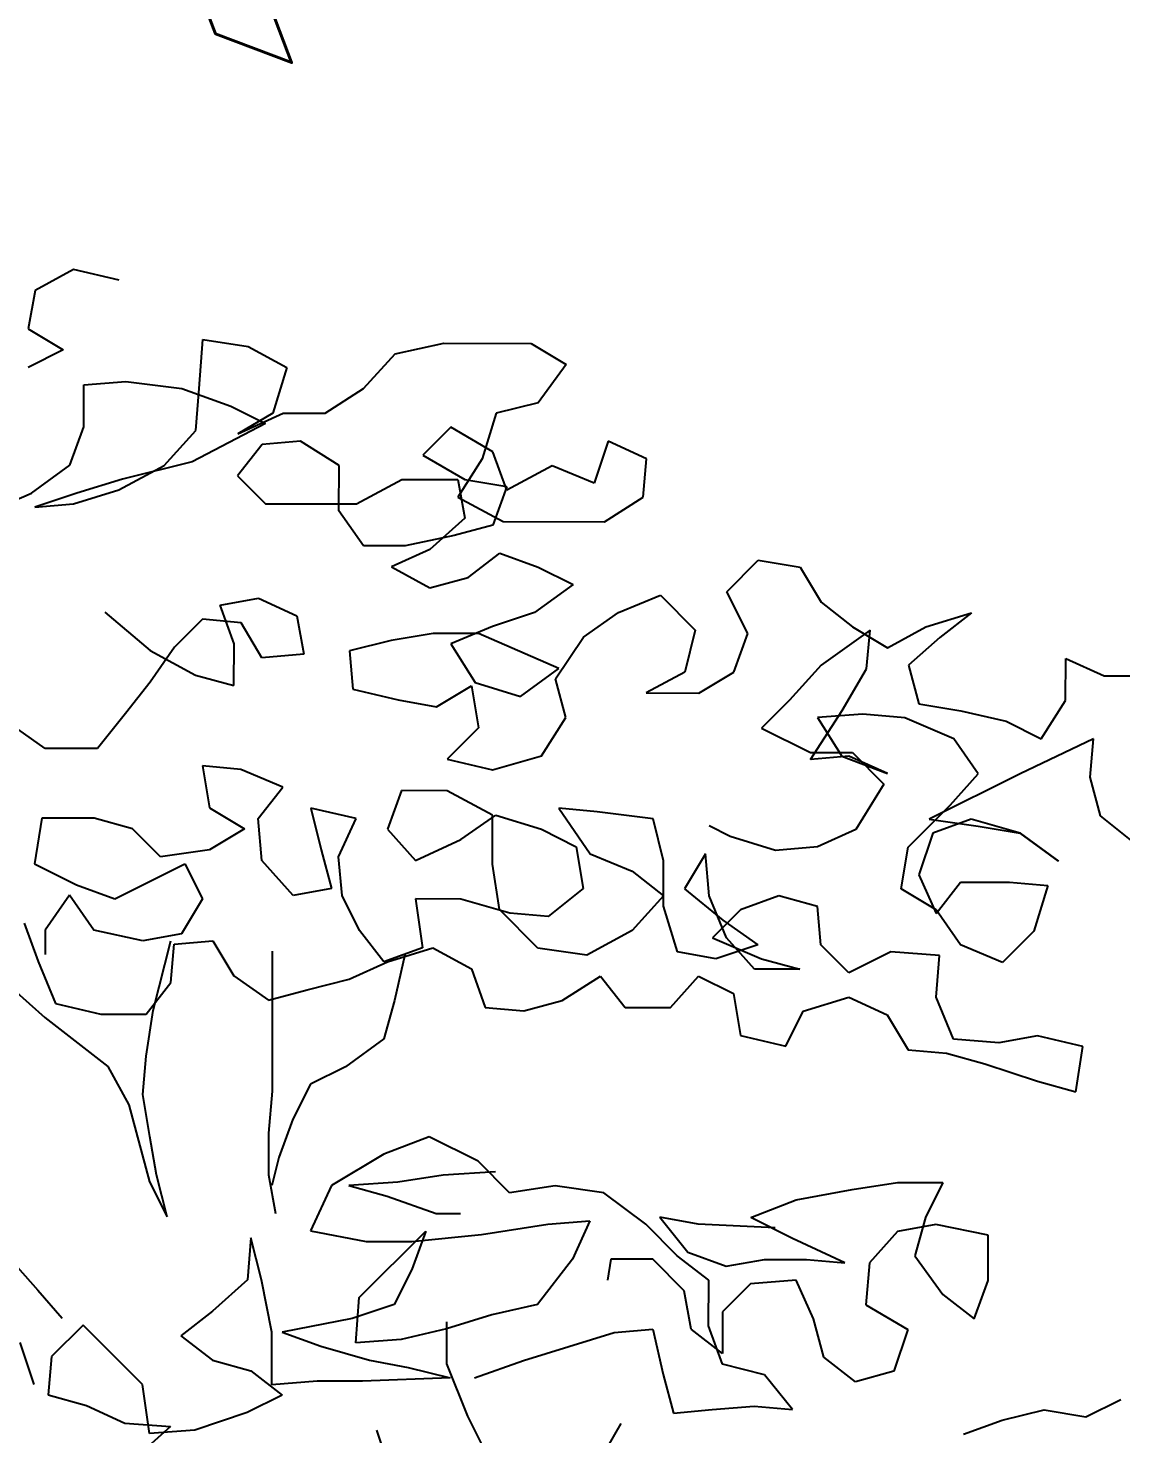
# Model space of a CAD drawing. Header units: millimetres. Extents: x 684983 to 685377, y 990360 to 990509.
# Drawn here: x 685052.04 to 685052.601, y 990444.999 to 990445.721 of the extents above; entities that cross this region are included whole.
import ezdxf

# ---------------------------------------------------------------- set-up
doc = ezdxf.new("R2010")
doc.units = ezdxf.units.MM
doc.layers.add('GRID LEVELS', color=7, linetype='Continuous', lineweight=13)
doc.layers.add('JACK  FRUIT TREE', color=7, linetype='Continuous')
doc.styles.get("Standard").update_dxf_attribs({"font": 'RomanS'})

# ---------------------------------------------------------------- blocks, each defined once
blk = doc.blocks.new('JT')
at = {"color": 3}
for p, q in [((-0.15532, 2.2801, 157.72663), (-0.16849, 2.27293, 157.72663)), ((-0.13977, 2.27649, 157.72663), (-0.15532, 2.2801, 157.72663)), ((-0.16849, 2.27293, 157.72663), (-0.1709, 2.25977, 157.72663)), ((-0.1709, 2.25977, 157.72663), (-0.15894, 2.25258, 157.72663)), ((-0.15894, 2.25258, 157.72663), (-0.17091, 2.24661, 157.72663)), ((-0.11229, 2.23938, 157.72663), (-0.11108, 2.25613, 157.72663)), ((-0.11108, 2.25613, 157.72663), (-0.09553, 2.25372, 157.72663)), ((-0.09553, 2.25372, 157.72663), (-0.08237, 2.24653, 157.72663)), ((-0.04528, 2.25128, 157.72663), (-0.02852, 2.25486, 157.72663)), ((-0.02852, 2.25486, 157.72663), (0.00139, 2.25483, 157.72663)), ((0.00139, 2.25483, 157.72663), (0.01335, 2.24764, 157.72663)), ((-0.05606, 2.23933, 157.72663), (-0.04528, 2.25128, 157.72663)), ((0.01335, 2.24764, 157.72663), (0.00376, 2.23449, 157.72663)), ((-0.08237, 2.24653, 157.72663), (-0.08717, 2.23098, 157.72663)), ((-0.15178, 2.22625, 157.72663), (-0.15177, 2.24061, 157.72663)), ((-0.15177, 2.24061, 157.72663), (-0.13741, 2.2418, 157.72663)), ((-0.13741, 2.2418, 157.72663), (-0.11827, 2.23939, 157.72663)), ((-0.11827, 2.23939, 157.72663), (-0.10153, 2.23339, 157.72663)), ((-0.1135, 2.22502, 157.72663), (-0.11229, 2.23938, 157.72663)), ((-0.06922, 2.23097, 157.72663), (-0.05606, 2.23933, 157.72663)), ((-0.10153, 2.23339, 157.72663), (-0.08957, 2.22739, 157.72663)), ((0.00376, 2.23449, 157.72663), (-0.0106, 2.23091, 157.72663)), ((-0.08717, 2.23098, 157.72663), (-0.09914, 2.22381, 157.72663)), ((-0.09914, 2.22381, 157.72663), (-0.08358, 2.23098, 157.72663)), ((-0.08358, 2.23098, 157.72663), (-0.06922, 2.23097, 157.72663)), ((-0.0106, 2.23091, 157.72663), (-0.0154, 2.21536, 157.72663)), ((-0.15658, 2.2131, 157.72663), (-0.15178, 2.22625, 157.72663)), ((-0.12428, 2.21307, 157.72663), (-0.1135, 2.22502, 157.72663)), ((-0.08957, 2.22739, 157.72663), (-0.11471, 2.21426, 157.72663)), ((-0.02616, 2.22614, 157.72663), (-0.03574, 2.21658, 157.72663)), ((-0.01181, 2.21775, 157.72663), (-0.02616, 2.22614, 157.72663)), ((-0.09077, 2.22022, 157.72663), (-0.09916, 2.20946, 157.72663)), ((-0.07761, 2.2214, 157.72663), (-0.09077, 2.22022, 157.72663)), ((-0.06445, 2.21301, 157.72663), (-0.07761, 2.2214, 157.72663)), ((0.02768, 2.2213, 157.72663), (0.02288, 2.20695, 157.72663)), ((0.04084, 2.21531, 157.72663), (0.02768, 2.2213, 157.72663)), ((-0.11471, 2.21426, 157.72663), (-0.13864, 2.2083, 157.72663)), ((-0.03574, 2.21658, 157.72663), (-0.02139, 2.20819, 157.72663)), ((-0.0154, 2.21536, 157.72663), (-0.02379, 2.20221, 157.72663)), ((-0.00703, 2.20459, 157.72663), (-0.01181, 2.21775, 157.72663)), ((0.03963, 2.20215, 157.72663), (0.04084, 2.21531, 157.72663)), ((-0.16975, 2.20354, 157.72663), (-0.15658, 2.2131, 157.72663)), ((-0.13984, 2.20471, 157.72663), (-0.12428, 2.21307, 157.72663)), ((-0.09916, 2.20946, 157.72663), (-0.08959, 2.19988, 157.72663)), ((-0.06447, 2.19746, 157.72663), (-0.06445, 2.21301, 157.72663)), ((0.00853, 2.21295, 157.72663), (-0.00703, 2.20459, 157.72663)), ((0.02288, 2.20695, 157.72663), (0.00853, 2.21295, 157.72663)), ((-0.1554, 2.19994, 157.72663), (-0.13984, 2.20471, 157.72663)), ((-0.13864, 2.2083, 157.72663), (-0.1542, 2.20352, 157.72663)), ((-0.05848, 2.19985, 157.72663), (-0.04292, 2.20821, 157.72663)), ((-0.04292, 2.20821, 157.72663), (-0.02378, 2.20819, 157.72663)), ((-0.02378, 2.20819, 157.72663), (-0.0214, 2.19503, 157.72663)), ((-0.02139, 2.20819, 157.72663), (-0.00703, 2.20578, 157.72663)), ((-0.00703, 2.20578, 157.72663), (-0.01183, 2.19263, 157.72663)), ((-0.18651, 2.19638, 157.72663), (-0.16975, 2.20354, 157.72663)), ((-0.1542, 2.20352, 157.72663), (-0.16856, 2.19875, 157.72663)), ((-0.16856, 2.19875, 157.72663), (-0.1554, 2.19994, 157.72663)), ((-0.08959, 2.19988, 157.72663), (-0.05848, 2.19985, 157.72663)), ((-0.02379, 2.20221, 157.72663), (-0.00824, 2.19382, 157.72663)), ((0.02646, 2.19379, 157.72663), (0.03963, 2.20215, 157.72663)), ((-0.0561, 2.18549, 157.72663), (-0.06447, 2.19746, 157.72663)), ((-0.0214, 2.19503, 157.72663), (-0.03337, 2.18427, 157.72663)), ((-0.01183, 2.19263, 157.72663), (-0.02499, 2.18905, 157.72663)), ((-0.00824, 2.19382, 157.72663), (0.02646, 2.19379, 157.72663)), ((-0.04175, 2.18547, 157.72663), (-0.0561, 2.18549, 157.72663)), ((-0.02499, 2.18905, 157.72663), (-0.04175, 2.18547, 157.72663)), ((-0.03337, 2.18427, 157.72663), (-0.04654, 2.1783, 157.72663)), ((-0.02022, 2.17469, 157.72663), (-0.00945, 2.18305, 157.72663)), ((-0.00945, 2.18305, 157.72663), (0.00371, 2.17825, 157.72663)), ((0.06831, 2.16982, 157.72663), (0.07909, 2.18058, 157.72663)), ((0.07909, 2.18058, 157.72663), (0.09345, 2.17817, 157.72663)), ((-0.04654, 2.1783, 157.72663), (-0.03339, 2.17111, 157.72663)), ((0.00371, 2.17825, 157.72663), (0.01567, 2.17226, 157.72663)), ((0.09345, 2.17817, 157.72663), (0.10061, 2.1662, 157.72663)), ((-0.03339, 2.17111, 157.72663), (-0.02022, 2.17469, 157.72663)), ((0.01567, 2.17226, 157.72663), (0.0025, 2.1627, 157.72663)), ((-0.10518, 2.16519, 157.72663), (-0.09202, 2.16757, 157.72663)), ((-0.09202, 2.16757, 157.72663), (-0.07886, 2.16158, 157.72663)), ((0.03122, 2.16268, 157.72663), (0.04558, 2.16864, 157.72663)), ((0.04558, 2.16864, 157.72663), (0.05753, 2.15667, 157.72663)), ((0.07548, 2.15546, 157.72663), (0.06831, 2.16982, 157.72663)), ((0.10061, 2.1662, 157.72663), (0.11137, 2.15782, 157.72663)), ((-0.14466, 2.16284, 157.72663), (-0.12912, 2.14966, 157.72663)), ((-0.1004, 2.15203, 157.72663), (-0.10518, 2.16519, 157.72663)), ((-0.07886, 2.16158, 157.72663), (-0.07648, 2.14842, 157.72663)), ((0.0025, 2.1627, 157.72663), (-0.01186, 2.15793, 157.72663)), ((0.01924, 2.15431, 157.72663), (0.03122, 2.16268, 157.72663)), ((0.1365, 2.15779, 157.72663), (0.15206, 2.16256, 157.72663)), ((0.15206, 2.16256, 157.72663), (0.14128, 2.1542, 157.72663)), ((-0.11116, 2.16041, 157.72663), (-0.12075, 2.15085, 157.72663)), ((-0.09801, 2.1592, 157.72663), (-0.11116, 2.16041, 157.72663)), ((-0.09084, 2.14723, 157.72663), (-0.09801, 2.1592, 157.72663)), ((-0.01186, 2.15793, 157.72663), (-0.02622, 2.15196, 157.72663)), ((0.05753, 2.15667, 157.72663), (0.05393, 2.14231, 157.72663)), ((0.11735, 2.15661, 157.72663), (0.10059, 2.14466, 157.72663)), ((0.11137, 2.15782, 157.72663), (0.12333, 2.15063, 157.72663)), ((0.11615, 2.14345, 157.72663), (0.11735, 2.15661, 157.72663)), ((0.12333, 2.15063, 157.72663), (0.1365, 2.15779, 157.72663)), ((-0.10042, 2.13767, 157.72663), (-0.1004, 2.15203, 157.72663)), ((-0.04656, 2.15317, 157.72663), (-0.06092, 2.1496, 157.72663)), ((-0.0322, 2.15555, 157.72663), (-0.04656, 2.15317, 157.72663)), ((-0.01665, 2.15554, 157.72663), (-0.0322, 2.15555, 157.72663)), ((-0.02622, 2.15196, 157.72663), (-0.01786, 2.13879, 157.72663)), ((0.01086, 2.14355, 157.72663), (-0.01665, 2.15554, 157.72663)), ((0.00966, 2.13996, 157.72663), (0.01924, 2.15431, 157.72663)), ((0.07068, 2.1423, 157.72663), (0.07548, 2.15546, 157.72663)), ((0.14128, 2.1542, 157.72663), (0.1305, 2.14464, 157.72663)), ((-0.12075, 2.15085, 157.72663), (-0.12913, 2.13889, 157.72663)), ((-0.12912, 2.14966, 157.72663), (-0.11358, 2.14127, 157.72663)), ((-0.07648, 2.14842, 157.72663), (-0.09084, 2.14723, 157.72663)), ((-0.06092, 2.1496, 157.72663), (-0.05974, 2.13644, 157.72663)), ((0.18433, 2.13262, 157.72663), (0.18435, 2.14698, 157.72663)), ((0.18435, 2.14698, 157.72663), (0.1975, 2.14099, 157.72663)), ((-0.00231, 2.13399, 157.72663), (0.01086, 2.14355, 157.72663)), ((0.05393, 2.14231, 157.72663), (0.04076, 2.13515, 157.72663)), ((0.05871, 2.13513, 157.72663), (0.07068, 2.1423, 157.72663)), ((0.10059, 2.14466, 157.72663), (0.08981, 2.13271, 157.72663)), ((0.10776, 2.1291, 157.72663), (0.11615, 2.14345, 157.72663)), ((0.1305, 2.14464, 157.72663), (0.13408, 2.13147, 157.72663)), ((-0.12913, 2.13889, 157.72663), (-0.13752, 2.12813, 157.72663)), ((-0.11358, 2.14127, 157.72663), (-0.10042, 2.13767, 157.72663)), ((-0.03103, 2.13043, 157.72663), (-0.01906, 2.1376, 157.72663)), ((-0.01906, 2.1376, 157.72663), (-0.01668, 2.12324, 157.72663)), ((-0.01786, 2.13879, 157.72663), (-0.00231, 2.13399, 157.72663)), ((0.01324, 2.1268, 157.72663), (0.00966, 2.13996, 157.72663)), ((0.1975, 2.14099, 157.72663), (0.21186, 2.14097, 157.72663)), ((-0.16505, 2.11619, 157.72663), (-0.18896, 2.13297, 157.72663)), ((-0.05974, 2.13644, 157.72663), (-0.04419, 2.13283, 157.72663)), ((-0.04419, 2.13283, 157.72663), (-0.03103, 2.13043, 157.72663)), ((0.04076, 2.13515, 157.72663), (0.05871, 2.13513, 157.72663)), ((0.08981, 2.13271, 157.72663), (0.08023, 2.12315, 157.72663)), ((0.17595, 2.11947, 157.72663), (0.18433, 2.13262, 157.72663)), ((-0.13752, 2.12813, 157.72663), (-0.1471, 2.11618, 157.72663)), ((0.09697, 2.11236, 157.72663), (0.10776, 2.1291, 157.72663)), ((0.11494, 2.1279, 157.72663), (0.09938, 2.12672, 157.72663)), ((0.12929, 2.12669, 157.72663), (0.11494, 2.1279, 157.72663)), ((0.13408, 2.13147, 157.72663), (0.14844, 2.12907, 157.72663)), ((0.14844, 2.12907, 157.72663), (0.16399, 2.12546, 157.72663)), ((-0.01668, 2.12324, 157.72663), (-0.02746, 2.11248, 157.72663)), ((0.00485, 2.11364, 157.72663), (0.01324, 2.1268, 157.72663)), ((0.08023, 2.12315, 157.72663), (0.09698, 2.11476, 157.72663)), ((0.09938, 2.12672, 157.72663), (0.10774, 2.11355, 157.72663)), ((0.14604, 2.1195, 157.72663), (0.12929, 2.12669, 157.72663)), ((0.16399, 2.12546, 157.72663), (0.17595, 2.11947, 157.72663)), ((0.1544, 2.10753, 157.72663), (0.14604, 2.1195, 157.72663)), ((0.19389, 2.11945, 157.72663), (0.16876, 2.10751, 157.72663)), ((0.19269, 2.10629, 157.72663), (0.19389, 2.11945, 157.72663)), ((-0.1471, 2.11618, 157.72663), (-0.16505, 2.11619, 157.72663)), ((-0.01191, 2.10887, 157.72663), (0.00485, 2.11364, 157.72663)), ((0.11014, 2.11355, 157.72663), (0.09697, 2.11236, 157.72663)), ((0.09698, 2.11476, 157.72663), (0.11133, 2.11474, 157.72663)), ((0.10774, 2.11355, 157.72663), (0.12329, 2.10755, 157.72663)), ((0.12329, 2.10755, 157.72663), (0.11014, 2.11355, 157.72663)), ((0.11133, 2.11474, 157.72663), (0.12209, 2.10397, 157.72663)), ((-0.09805, 2.10895, 157.72663), (-0.11121, 2.11016, 157.72663)), ((-0.11121, 2.11016, 157.72663), (-0.10883, 2.0958, 157.72663)), ((-0.0837, 2.10296, 157.72663), (-0.09805, 2.10895, 157.72663)), ((-0.02746, 2.11248, 157.72663), (-0.01191, 2.10887, 157.72663)), ((-0.09208, 2.0922, 157.72663), (-0.0837, 2.10296, 157.72663)), ((0.12209, 2.10397, 157.72663), (0.11251, 2.08842, 157.72663)), ((0.16876, 2.10751, 157.72663), (0.13764, 2.09199, 157.72663)), ((0.14482, 2.09677, 157.72663), (0.1544, 2.10753, 157.72663)), ((0.19626, 2.09313, 157.72663), (0.19269, 2.10629, 157.72663)), ((-0.04302, 2.10172, 157.72663), (-0.04782, 2.08857, 157.72663)), ((-0.02747, 2.10171, 157.72663), (-0.04302, 2.10172, 157.72663)), ((-0.01192, 2.09332, 157.72663), (-0.02747, 2.10171, 157.72663)), ((-0.10883, 2.0958, 157.72663), (-0.09687, 2.08861, 157.72663)), ((-0.05858, 2.09217, 157.72663), (-0.07413, 2.09577, 157.72663)), ((-0.07413, 2.09577, 157.72663), (-0.07056, 2.08141, 157.72663)), ((-0.0227, 2.08495, 157.72663), (-0.01072, 2.09332, 157.72663)), ((-0.01194, 2.07657, 157.72663), (-0.01192, 2.09332, 157.72663)), ((-0.01072, 2.09332, 157.72663), (0.00483, 2.08852, 157.72663)), ((0.02397, 2.09448, 157.72663), (0.01081, 2.09569, 157.72663)), ((0.01081, 2.09569, 157.72663), (0.02157, 2.08013, 157.72663)), ((0.04312, 2.09207, 157.72663), (0.02397, 2.09448, 157.72663)), ((0.13045, 2.08242, 157.72663), (0.14482, 2.09677, 157.72663)), ((-0.16626, 2.09226, 157.72663), (-0.16867, 2.07671, 157.72663)), ((-0.14832, 2.09225, 157.72663), (-0.16626, 2.09226, 157.72663)), ((-0.13516, 2.08865, 157.72663), (-0.14832, 2.09225, 157.72663)), ((-0.1256, 2.07907, 157.72663), (-0.13516, 2.08865, 157.72663)), ((-0.09687, 2.08861, 157.72663), (-0.10884, 2.08144, 157.72663)), ((-0.0909, 2.07784, 157.72663), (-0.09208, 2.0922, 157.72663)), ((-0.06458, 2.07901, 157.72663), (-0.05858, 2.09217, 157.72663)), ((-0.04782, 2.08857, 157.72663), (-0.03826, 2.07779, 157.72663)), ((0.00483, 2.08852, 157.72663), (0.01678, 2.08253, 157.72663)), ((0.04669, 2.07771, 157.72663), (0.04312, 2.09207, 157.72663)), ((0.06943, 2.08607, 157.72663), (0.06226, 2.08966, 157.72663)), ((0.13764, 2.09199, 157.72663), (0.15438, 2.08958, 157.72663)), ((0.15199, 2.09197, 157.72663), (0.13883, 2.0872, 157.72663)), ((0.16874, 2.08717, 157.72663), (0.15199, 2.09197, 157.72663)), ((0.15438, 2.08958, 157.72663), (0.16874, 2.08717, 157.72663)), ((0.20822, 2.08355, 157.72663), (0.19626, 2.09313, 157.72663)), ((-0.03826, 2.07779, 157.72663), (-0.0227, 2.08495, 157.72663)), ((0.08498, 2.08127, 157.72663), (0.06943, 2.08607, 157.72663)), ((0.11251, 2.08842, 157.72663), (0.09934, 2.08245, 157.72663)), ((0.13883, 2.0872, 157.72663), (0.13403, 2.07285, 157.72663)), ((0.16874, 2.08717, 157.72663), (0.18189, 2.07759, 157.72663)), ((0.18189, 2.07759, 157.72663), (0.16874, 2.08717, 157.72663)), ((-0.10884, 2.08144, 157.72663), (-0.1256, 2.07907, 157.72663)), ((-0.07056, 2.08141, 157.72663), (-0.06698, 2.06824, 157.72663)), ((-0.06339, 2.06585, 157.72663), (-0.06458, 2.07901, 157.72663)), ((0.01678, 2.08253, 157.72663), (0.01916, 2.06817, 157.72663)), ((0.02157, 2.08013, 157.72663), (0.03592, 2.07413, 157.72663)), ((0.06105, 2.08009, 157.72663), (0.05386, 2.06813, 157.72663)), ((0.06223, 2.06573, 157.72663), (0.06105, 2.08009, 157.72663)), ((0.09934, 2.08245, 157.72663), (0.08498, 2.08127, 157.72663)), ((0.12804, 2.06807, 157.72663), (0.13045, 2.08242, 157.72663)), ((-0.16867, 2.07671, 157.72663), (-0.15432, 2.06952, 157.72663)), ((-0.14116, 2.06472, 157.72663), (-0.11722, 2.07667, 157.72663)), ((-0.11722, 2.07667, 157.72663), (-0.11125, 2.0647, 157.72663)), ((-0.08014, 2.06586, 157.72663), (-0.0909, 2.07784, 157.72663)), ((-0.00956, 2.06101, 157.72663), (-0.01194, 2.07657, 157.72663)), ((0.03592, 2.07413, 157.72663), (0.04668, 2.06575, 157.72663)), ((0.04668, 2.06216, 157.72663), (0.04669, 2.07771, 157.72663)), ((-0.15432, 2.06952, 157.72663), (-0.14116, 2.06472, 157.72663)), ((0.13403, 2.07285, 157.72663), (0.14, 2.05968, 157.72663)), ((0.14, 2.05968, 157.72663), (0.14838, 2.07044, 157.72663)), ((0.14838, 2.07044, 157.72663), (0.16513, 2.07043, 157.72663)), ((0.16513, 2.07043, 157.72663), (0.17829, 2.06922, 157.72663)), ((-0.15672, 2.06593, 157.72663), (-0.1651, 2.05398, 157.72663)), ((-0.14835, 2.05396, 157.72663), (-0.15672, 2.06593, 157.72663)), ((-0.11125, 2.0647, 157.72663), (-0.11844, 2.05274, 157.72663)), ((-0.06698, 2.06824, 157.72663), (-0.08014, 2.06586, 157.72663)), ((-0.05742, 2.05388, 157.72663), (-0.06339, 2.06585, 157.72663)), ((-0.02271, 2.06461, 157.72663), (-0.03827, 2.06463, 157.72663)), ((-0.03827, 2.06463, 157.72663), (-0.03589, 2.04788, 157.72663)), ((-0.00597, 2.05981, 157.72663), (-0.02271, 2.06461, 157.72663)), ((0.01916, 2.06817, 157.72663), (0.00719, 2.05861, 157.72663)), ((0.04668, 2.06575, 157.72663), (0.0359, 2.05379, 157.72663)), ((0.05386, 2.06813, 157.72663), (0.06701, 2.05735, 157.72663)), ((0.0682, 2.05137, 157.72663), (0.06223, 2.06573, 157.72663)), ((0.08616, 2.06571, 157.72663), (0.073, 2.06094, 157.72663)), ((0.09932, 2.06211, 157.72663), (0.08616, 2.06571, 157.72663)), ((0.14, 2.06088, 157.72663), (0.12804, 2.06807, 157.72663)), ((0.17829, 2.06922, 157.72663), (0.17349, 2.05367, 157.72663)), ((0.00359, 2.04784, 157.72663), (-0.00956, 2.06101, 157.72663)), ((0.00719, 2.05861, 157.72663), (-0.00597, 2.05981, 157.72663)), ((0.05145, 2.0466, 157.72663), (0.04668, 2.06216, 157.72663)), ((0.073, 2.06094, 157.72663), (0.06342, 2.05138, 157.72663)), ((0.10051, 2.04895, 157.72663), (0.09932, 2.06211, 157.72663)), ((0.14836, 2.0489, 157.72663), (0.14, 2.06088, 157.72663)), ((-0.17228, 2.05638, 157.72663), (-0.16751, 2.04321, 157.72663)), ((0.06701, 2.05735, 157.72663), (0.07897, 2.04897, 157.72663)), ((-0.1651, 2.05398, 157.72663), (-0.16511, 2.0456, 157.72663)), ((-0.13161, 2.05036, 157.72663), (-0.14835, 2.05396, 157.72663)), ((-0.11844, 2.05274, 157.72663), (-0.13161, 2.05036, 157.72663)), ((-0.12084, 2.04915, 157.72663), (-0.10768, 2.05034, 157.72663)), ((-0.10768, 2.05034, 157.72663), (-0.10051, 2.03836, 157.72663)), ((-0.04906, 2.0431, 157.72663), (-0.05742, 2.05388, 157.72663)), ((0.0359, 2.05379, 157.72663), (0.02034, 2.04543, 157.72663)), ((0.06342, 2.05138, 157.72663), (0.08016, 2.04418, 157.72663)), ((0.07777, 2.04059, 157.72663), (0.0682, 2.05137, 157.72663)), ((0.17349, 2.05367, 157.72663), (0.16272, 2.04291, 157.72663)), ((-0.12205, 2.03599, 157.72663), (-0.12084, 2.04915, 157.72663)), ((-0.03589, 2.04788, 157.72663), (-0.04906, 2.0431, 157.72663)), ((-0.04786, 2.0431, 157.72663), (-0.0323, 2.04787, 157.72663)), ((-0.0323, 2.04787, 157.72663), (-0.01915, 2.04068, 157.72663)), ((0.02034, 2.04543, 157.72663), (0.00359, 2.04784, 157.72663)), ((0.06461, 2.0442, 157.72663), (0.05145, 2.0466, 157.72663)), ((0.07897, 2.04897, 157.72663), (0.06461, 2.0442, 157.72663)), ((0.11007, 2.03937, 157.72663), (0.10051, 2.04895, 157.72663)), ((0.12443, 2.04653, 157.72663), (0.11007, 2.03937, 157.72663)), ((0.14118, 2.04532, 157.72663), (0.12443, 2.04653, 157.72663)), ((0.13997, 2.03097, 157.72663), (0.14118, 2.04532, 157.72663)), ((0.16272, 2.04291, 157.72663), (0.14836, 2.0489, 157.72663)), ((-0.16751, 2.04321, 157.72663), (-0.16154, 2.02885, 157.72663)), ((-0.06103, 2.03713, 157.72663), (-0.04786, 2.0431, 157.72663)), ((-0.01915, 2.04068, 157.72663), (-0.01437, 2.02752, 157.72663)), ((0.09332, 2.04058, 157.72663), (0.07777, 2.04059, 157.72663)), ((0.08016, 2.04418, 157.72663), (0.09332, 2.04058, 157.72663)), ((-0.13043, 2.02523, 157.72663), (-0.12205, 2.03599, 157.72663)), ((-0.10051, 2.03836, 157.72663), (-0.08855, 2.02998, 157.72663)), ((-0.07539, 2.03356, 157.72663), (-0.06103, 2.03713, 157.72663)), ((0.01195, 2.02989, 157.72663), (0.02512, 2.03825, 157.72663)), ((0.02512, 2.03825, 157.72663), (0.03348, 2.02747, 157.72663)), ((0.04904, 2.02746, 157.72663), (0.05862, 2.03822, 157.72663)), ((0.05862, 2.03822, 157.72663), (0.07058, 2.03223, 157.72663)), ((-0.08855, 2.02998, 157.72663), (-0.07539, 2.03356, 157.72663)), ((0.07058, 2.03223, 157.72663), (0.07296, 2.01787, 157.72663)), ((0.0945, 2.02622, 157.72663), (0.11006, 2.03099, 157.72663)), ((0.11006, 2.03099, 157.72663), (0.12322, 2.025, 157.72663)), ((0.14594, 2.0166, 157.72663), (0.13997, 2.03097, 157.72663)), ((-0.16154, 2.02885, 157.72663), (-0.14599, 2.02524, 157.72663)), ((-0.01437, 2.02752, 157.72663), (-0.00121, 2.02631, 157.72663)), ((-0.00121, 2.02631, 157.72663), (0.01195, 2.02989, 157.72663)), ((0.03348, 2.02747, 157.72663), (0.04904, 2.02746, 157.72663)), ((0.08851, 2.01426, 157.72663), (0.0945, 2.02622, 157.72663)), ((-0.14599, 2.02524, 157.72663), (-0.13043, 2.02523, 157.72663)), ((0.12322, 2.025, 157.72663), (0.13038, 2.01303, 157.72663)), ((0.07296, 2.01787, 157.72663), (0.08851, 2.01426, 157.72663)), ((0.16149, 2.01539, 157.72663), (0.14594, 2.0166, 157.72663)), ((0.17466, 2.01777, 157.72663), (0.16149, 2.01539, 157.72663)), ((0.19021, 2.01417, 157.72663), (0.17466, 2.01777, 157.72663)), ((0.13038, 2.01303, 157.72663), (0.14354, 2.01182, 157.72663)), ((0.14354, 2.01182, 157.72663), (0.1567, 2.00822, 157.72663)), ((0.1878, 1.99862, 157.72663), (0.19021, 2.01417, 157.72663)), ((0.1567, 2.00822, 157.72663), (0.17464, 2.00222, 157.72663)), ((0.17464, 2.00222, 157.72663), (0.1878, 1.99862, 157.72663)), ((-0.03356, 1.98327, 157.72663), (-0.04912, 1.9773, 157.72663)), ((-0.01681, 1.97488, 157.72663), (-0.03356, 1.98327, 157.72663)), ((-0.04912, 1.9773, 157.72663), (-0.06707, 1.96655, 157.72663)), ((-0.00606, 1.9641, 157.72663), (-0.01681, 1.97488, 157.72663)), ((-0.02878, 1.9701, 157.72663), (-0.04434, 1.96772, 157.72663)), ((-0.01084, 1.97128, 157.72663), (-0.02878, 1.9701, 157.72663)), ((-0.06707, 1.96655, 157.72663), (-0.07427, 1.951, 157.72663)), ((-0.04434, 1.96772, 157.72663), (-0.06109, 1.96654, 157.72663)), ((-0.06109, 1.96654, 157.72663), (-0.04793, 1.96294, 157.72663)), ((0.0095, 1.96648, 157.72663), (-0.00606, 1.9641, 157.72663)), ((0.02625, 1.96407, 157.72663), (0.0095, 1.96648, 157.72663)), ((0.0406, 1.95329, 157.72663), (0.02625, 1.96407, 157.72663)), ((0.09205, 1.96161, 157.72663), (0.1112, 1.96519, 157.72663)), ((0.1112, 1.96519, 157.72663), (0.12675, 1.96757, 157.72663)), ((0.12675, 1.96757, 157.72663), (0.14231, 1.96755, 157.72663)), ((0.14231, 1.96755, 157.72663), (0.13631, 1.95559, 157.72663)), ((-0.04793, 1.96294, 157.72663), (-0.03119, 1.95694, 157.72663)), ((0.07649, 1.95565, 157.72663), (0.09205, 1.96161, 157.72663)), ((-0.03119, 1.95694, 157.72663), (-0.02281, 1.95693, 157.72663)), ((0.00709, 1.95332, 157.72663), (0.02145, 1.9545, 157.72663)), ((0.02145, 1.9545, 157.72663), (0.01546, 1.94134, 157.72663)), ((0.05854, 1.95327, 157.72663), (0.04538, 1.95567, 157.72663)), ((0.04538, 1.95567, 157.72663), (0.05494, 1.9437, 157.72663)), ((0.09084, 1.94845, 157.72663), (0.07649, 1.95565, 157.72663)), ((0.13631, 1.95559, 157.72663), (0.13271, 1.94243, 157.72663)), ((-0.07427, 1.951, 157.72663), (-0.05513, 1.94739, 157.72663)), ((-0.05754, 1.92825, 157.72663), (-0.03478, 1.95096, 157.72663)), ((-0.03478, 1.95096, 157.72663), (-0.03958, 1.93781, 157.72663)), ((-0.03957, 1.94738, 157.72663), (-0.01564, 1.94975, 157.72663)), ((-0.01564, 1.94975, 157.72663), (0.00709, 1.95332, 157.72663)), ((0.05135, 1.94251, 157.72663), (0.0406, 1.95329, 157.72663)), ((0.08486, 1.95205, 157.72663), (0.05854, 1.95327, 157.72663)), ((0.12674, 1.95081, 157.72663), (0.11716, 1.94006, 157.72663)), ((0.1399, 1.9532, 157.72663), (0.12674, 1.95081, 157.72663)), ((0.15784, 1.94959, 157.72663), (0.1399, 1.9532, 157.72663)), ((0.15783, 1.93404, 157.72663), (0.15784, 1.94959, 157.72663)), ((-0.09461, 1.94862, 157.72663), (-0.09582, 1.93427, 157.72663)), ((-0.09103, 1.93426, 157.72663), (-0.09461, 1.94862, 157.72663)), ((-0.05513, 1.94739, 157.72663), (-0.03957, 1.94738, 157.72663)), ((0.10878, 1.94006, 157.72663), (0.09084, 1.94845, 157.72663)), ((0.01546, 1.94134, 157.72663), (0.00348, 1.9258, 157.72663)), ((0.02862, 1.94133, 157.72663), (0.02742, 1.93416, 157.72663)), ((0.04298, 1.94132, 157.72663), (0.02862, 1.94133, 157.72663)), ((0.05374, 1.93054, 157.72663), (0.04298, 1.94132, 157.72663)), ((0.06211, 1.93412, 157.72663), (0.05135, 1.94251, 157.72663)), ((0.05494, 1.9437, 157.72663), (0.0681, 1.9389, 157.72663)), ((0.0681, 1.9389, 157.72663), (0.08126, 1.94128, 157.72663)), ((0.08126, 1.94128, 157.72663), (0.09562, 1.94127, 157.72663)), ((0.09562, 1.94127, 157.72663), (0.10878, 1.94006, 157.72663)), ((0.11716, 1.94006, 157.72663), (0.11595, 1.9257, 157.72663)), ((0.13271, 1.94243, 157.72663), (0.14227, 1.92926, 157.72663)), ((-0.03958, 1.93781, 157.72663), (-0.04557, 1.92585, 157.72663)), ((-0.09582, 1.93427, 157.72663), (-0.10779, 1.92351, 157.72663)), ((-0.08746, 1.91631, 157.72663), (-0.09103, 1.93426, 157.72663)), ((0.05612, 1.91738, 157.72663), (0.05374, 1.93054, 157.72663)), ((0.0621, 1.91857, 157.72663), (0.06211, 1.93412, 157.72663)), ((0.07647, 1.93291, 157.72663), (0.06689, 1.92335, 157.72663)), ((0.09203, 1.9341, 157.72663), (0.07647, 1.93291, 157.72663)), ((0.098, 1.92093, 157.72663), (0.09203, 1.9341, 157.72663)), ((0.15303, 1.92088, 157.72663), (0.15783, 1.93404, 157.72663)), ((-0.04557, 1.92585, 157.72663), (-0.05994, 1.92107, 157.72663)), ((-0.05875, 1.9127, 157.72663), (-0.05754, 1.92825, 157.72663)), ((0.00348, 1.9258, 157.72663), (-0.01208, 1.92223, 157.72663)), ((0.11595, 1.9257, 157.72663), (0.1303, 1.91731, 157.72663)), ((0.14227, 1.92926, 157.72663), (0.15303, 1.92088, 157.72663)), ((-0.10779, 1.92351, 157.72663), (-0.11857, 1.91515, 157.72663)), ((-0.05994, 1.92107, 157.72663), (-0.08387, 1.91631, 157.72663)), ((-0.01208, 1.92223, 157.72663), (-0.02764, 1.91746, 157.72663)), ((0.06689, 1.92335, 157.72663), (0.06688, 1.90899, 157.72663)), ((0.10157, 1.90777, 157.72663), (0.098, 1.92093, 157.72663)), ((-0.15207, 1.91877, 157.72663), (-0.16284, 1.90801, 157.72663)), ((-0.13174, 1.89841, 157.72663), (-0.15207, 1.91877, 157.72663)), ((-0.08748, 1.89837, 157.72663), (-0.08746, 1.91631, 157.72663)), ((-0.08387, 1.91631, 157.72663), (-0.07071, 1.91151, 157.72663)), ((-0.02764, 1.91746, 157.72663), (-0.04319, 1.91388, 157.72663)), ((-0.00132, 1.90666, 157.72663), (0.02979, 1.91621, 157.72663)), ((0.02979, 1.91621, 157.72663), (0.04296, 1.91739, 157.72663)), ((0.04296, 1.91739, 157.72663), (0.04653, 1.90183, 157.72663)), ((0.06688, 1.90899, 157.72663), (0.05612, 1.91738, 157.72663)), ((0.06687, 1.9054, 157.72663), (0.0621, 1.91857, 157.72663)), ((0.1303, 1.91731, 157.72663), (0.1255, 1.90296, 157.72663)), ((-0.11857, 1.91515, 157.72663), (-0.10781, 1.90676, 157.72663)), ((-0.07071, 1.91151, 157.72663), (-0.05397, 1.90671, 157.72663)), ((-0.04319, 1.91388, 157.72663), (-0.05875, 1.9127, 157.72663)), ((-0.16284, 1.90801, 157.72663), (-0.16405, 1.89485, 157.72663)), ((-0.10781, 1.90676, 157.72663), (-0.09465, 1.90316, 157.72663)), ((-0.05397, 1.90671, 157.72663), (-0.04081, 1.90431, 157.72663)), ((-0.01808, 1.9007, 157.72663), (-0.00132, 1.90666, 157.72663)), ((0.11233, 1.89938, 157.72663), (0.10157, 1.90777, 157.72663)), ((-0.09465, 1.90316, 157.72663), (-0.08389, 1.89477, 157.72663)), ((-0.04081, 1.90431, 157.72663), (-0.02645, 1.9007, 157.72663)), ((0.04653, 1.90183, 157.72663), (0.05011, 1.88867, 157.72663)), ((0.08123, 1.9018, 157.72663), (0.06687, 1.9054, 157.72663)), ((0.09079, 1.88983, 157.72663), (0.08123, 1.9018, 157.72663)), ((0.1255, 1.90296, 157.72663), (0.11233, 1.89938, 157.72663)), ((-0.12937, 1.88165, 157.72663), (-0.13174, 1.89841, 157.72663)), ((-0.07192, 1.89955, 157.72663), (-0.08748, 1.89837, 157.72663)), ((-0.05637, 1.89953, 157.72663), (-0.07192, 1.89955, 157.72663)), ((-0.02645, 1.9007, 157.72663), (-0.05637, 1.89953, 157.72663)), ((-0.16405, 1.89485, 157.72663), (-0.15089, 1.89125, 157.72663)), ((-0.15089, 1.89125, 157.72663), (-0.13774, 1.88525, 157.72663)), ((-0.08389, 1.89477, 157.72663), (-0.09586, 1.8888, 157.72663)), ((0.19129, 1.88734, 157.72663), (0.20326, 1.89331, 157.72663)), ((-0.09586, 1.8888, 157.72663), (-0.11381, 1.88284, 157.72663)), ((0.05011, 1.88867, 157.72663), (0.06327, 1.88985, 157.72663)), ((0.06327, 1.88985, 157.72663), (0.07763, 1.89104, 157.72663)), ((0.07763, 1.89104, 157.72663), (0.09079, 1.88983, 157.72663)), ((0.16257, 1.88617, 157.72663), (0.17693, 1.88975, 157.72663)), ((0.17693, 1.88975, 157.72663), (0.19129, 1.88734, 157.72663)), ((-0.13774, 1.88525, 157.72663), (-0.12219, 1.88404, 157.72663)), ((-0.12219, 1.88404, 157.72663), (-0.13416, 1.87328, 157.72663)), ((-0.11381, 1.88284, 157.72663), (-0.12937, 1.88165, 157.72663)), ((0.14941, 1.8814, 157.72663), (0.16257, 1.88617, 157.72663))]:
    blk.add_line(p, q, dxfattribs=at)
for p, q in [((-0.12804, 2.02642, 157.72663), (-0.12203, 2.05035, 157.72663)), ((-0.08734, 2.04673, 157.72663), (-0.08738, 1.99887, 157.72663)), ((-0.04188, 2.04549, 157.72663), (-0.04548, 2.02994, 157.72663)), ((-0.17589, 2.03365, 157.72663), (-0.16513, 2.02407, 157.72663)), ((-0.13045, 2.01087, 157.72663), (-0.12804, 2.02642, 157.72663)), ((-0.04548, 2.02994, 157.72663), (-0.04908, 2.01678, 157.72663)), ((-0.16513, 2.02407, 157.72663), (-0.14361, 2.0073, 157.72663)), ((-0.04908, 2.01678, 157.72663), (-0.06225, 2.00722, 157.72663)), ((-0.14361, 2.0073, 157.72663), (-0.13644, 1.99413, 157.72663)), ((-0.13165, 1.99771, 157.72663), (-0.13045, 2.01087, 157.72663)), ((-0.06225, 2.00722, 157.72663), (-0.07422, 2.00125, 157.72663)), ((-0.12927, 1.98335, 157.72663), (-0.13165, 1.99771, 157.72663)), ((-0.08738, 1.99887, 157.72663), (-0.08859, 1.98451, 157.72663)), ((-0.07422, 2.00125, 157.72663), (-0.08021, 1.98929, 157.72663)), ((-0.13644, 1.99413, 157.72663), (-0.12929, 1.9678, 157.72663)), ((-0.08021, 1.98929, 157.72663), (-0.08501, 1.97613, 157.72663)), ((-0.12689, 1.97019, 157.72663), (-0.12927, 1.98335, 157.72663)), ((-0.08859, 1.98451, 157.72663), (-0.08861, 1.97016, 157.72663)), ((-0.08501, 1.97613, 157.72663), (-0.08741, 1.96656, 157.72663)), ((-0.12332, 1.95583, 157.72663), (-0.12689, 1.97019, 157.72663)), ((-0.08861, 1.97016, 157.72663), (-0.08623, 1.95699, 157.72663)), ((-0.12929, 1.9678, 157.72663), (-0.12332, 1.95583, 157.72663)), ((-0.17717, 1.94152, 157.72663), (-0.16761, 1.93074, 157.72663)), ((-0.16761, 1.93074, 157.72663), (-0.15924, 1.92117, 157.72663)), ((-0.02763, 1.91985, 157.72663), (-0.02765, 1.90549, 157.72663)), ((-0.16883, 1.89844, 157.72663), (-0.17361, 1.9128, 157.72663)), ((-0.02765, 1.90549, 157.72663), (-0.02048, 1.88754, 157.72663)), ((-0.02048, 1.88754, 157.72663), (-0.01332, 1.87317, 157.72663)), ((-0.0516, 1.88278, 157.72663), (-0.04086, 1.85047, 157.72663)), ((0.02736, 1.87673, 157.72663), (0.03216, 1.8851, 157.72663))]:
    blk.add_line(p, q)

msp = doc.modelspace()

# ---------------------------------------------------------------- block references
at = {"layer": 'JACK  FRUIT TREE', "xscale": 1.5, "yscale": 1.5, "zscale": 1.5}
msp.add_blockref('JT', (685052.29653, 990442.17686, -137.90095), dxfattribs=at)

# ---------------------------------------------------------------- texts
at = {"layer": 'GRID LEVELS', "width": 0.5}
msp.add_text('98.556', height=0.8, rotation=45, dxfattribs=at).set_placement((685051.62998, 990445.15777, 98.55595))

doc.saveas('drawing.dxf')
